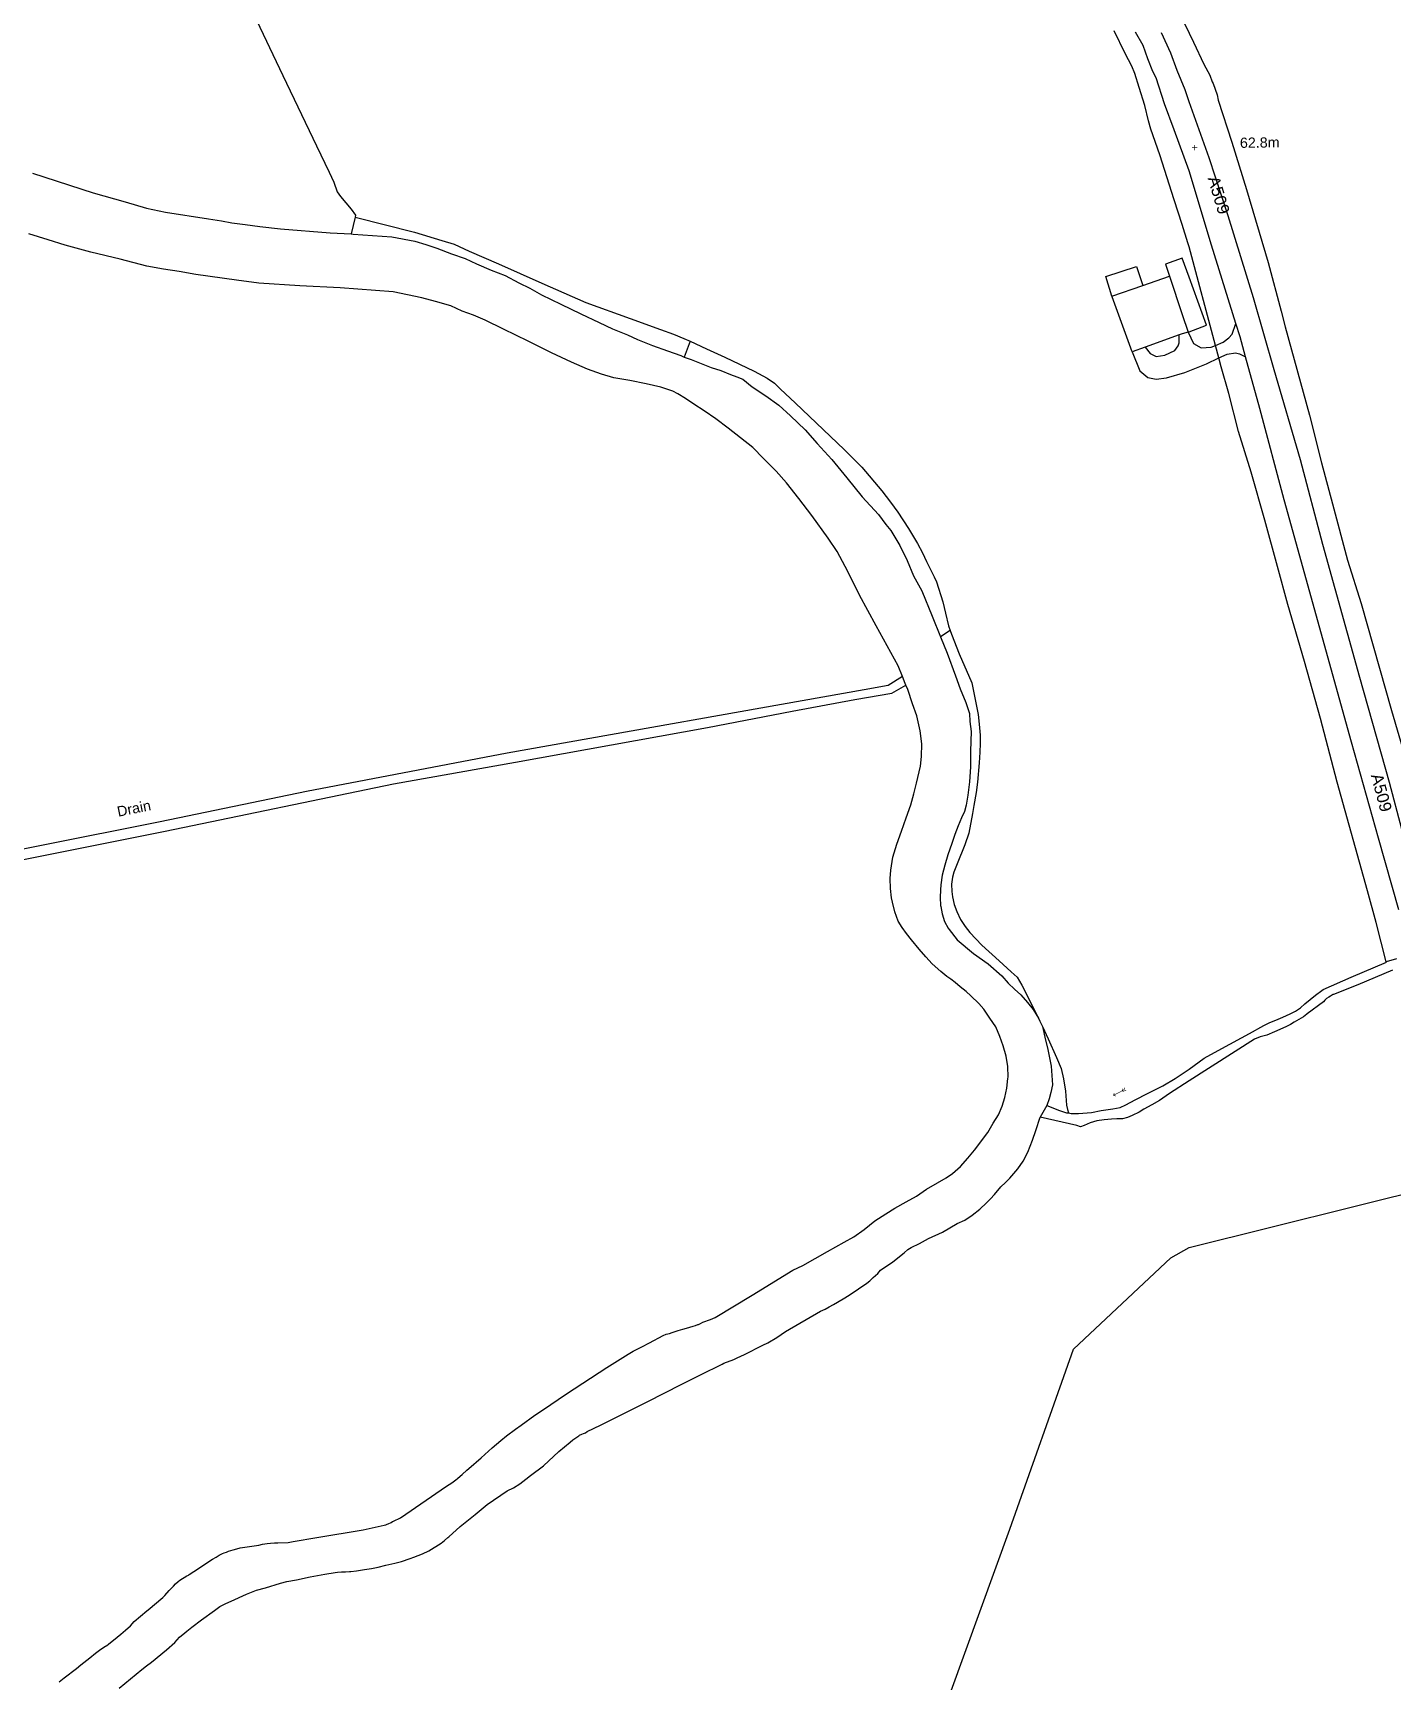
# Model space of a CAD drawing. Header units: millimetres. Extents: x 111502 to 977541, y 8702 to 1044108.
# Drawn here: x 974878.6 to 975277.8, y 477337.9 to 477822.1 of the extents above; entities that cross this region are included whole.
import ezdxf

# ---------------------------------------------------------------- set-up
doc = ezdxf.new("R2010")
doc.units = ezdxf.units.MM
doc.header["$LTSCALE"] = 0.25
doc.layers.add('X HVSS Site Background', color=8, linetype='Continuous')
doc.styles.add('OS Master Map$1$Standard', font='txt')

# ---------------------------------------------------------------- blocks, each defined once
blk = doc.blocks.new('OS Master Map$1$OSS15')
at = {"color": 8, "true_color": 0x707070, "const_width": 0.174, "flags": 128}
for points in [[(-0.775, 0), (0.775, 0)], [(0, -0.775), (0, 0.775)]]:
    blk.add_lwpolyline(points, dxfattribs=at)
blk = doc.blocks.new('OS Master Map$1$OSS6')
at = {"color": 8, "true_color": 0x707070, "const_width": 0.174, "flags": 128}
for points in [[(0.5, 0.5), (0, 0), (0.5, -0.5)], [(0, 0), (3.438, 0)], [(3.35, 0.5), (2.85, 0), (3.35, -0.5)], [(3.938, 0.5), (3.438, 0), (3.938, -0.5)]]:
    blk.add_lwpolyline(points, dxfattribs=at)
blk = doc.blocks.new('OS MAP')
at = {"layer": 'X HVSS Site Background', "flags": 128}
for points in [[(489013.76, 242278.15), (489006.63, 242301.2), (489006.63, 242301.2), (489000, 242323.04), (489000, 242323.04), (488995.64, 242335.08), (488995.64, 242335.08), (488992.8, 242342.67), (488992.8, 242342.67), (488990.3, 242350.27), (488990.3, 242350.27), (488989.4, 242352.17), (488989.4, 242352.17), (488987.9, 242355.87), (488987.9, 242355.87), (488986.5, 242359.77), (488986.5, 242359.77), (488984.3, 242363.77)], [(489007.77, 242271.66), (489000, 242300.64), (489000, 242300.64), (488999.66, 242301.89), (488999.66, 242301.89), (488997.96, 242307.19), (488997.96, 242307.19), (488995.66, 242314.49), (488995.66, 242314.49), (488991.36, 242327.69), (488991.36, 242327.69), (488988.76, 242335.19), (488988.76, 242335.19), (488988.06, 242337.69), (488988.06, 242337.69), (488986.96, 242342.19), (488986.96, 242342.19), (488985.36, 242347.49), (488985.36, 242347.49), (488984.06, 242351.59), (488984.06, 242351.59), (488983.16, 242353.79), (488983.16, 242353.79), (488981.26, 242357.49), (488981.26, 242357.49), (488977.96, 242364.09)], [(488725.16, 242369.34), (488733.86, 242351.04), (488733.86, 242351.04), (488743.76, 242330.34), (488743.76, 242330.34), (488747.4, 242322.6), (488747.4, 242322.6), (488748.76, 242319.64), (488748.76, 242319.64), (488749.78, 242316.79), (488749.78, 242316.79), (488750.8, 242315.5), (488750.8, 242315.5), (488753.9, 242311.7), (488753.9, 242311.7), (488755.2, 242310), (488755.2, 242310), (488755.06, 242309.43)], [(489066.09, 242115.89), (489058.89, 242143.29), (489058.89, 242143.29), (489050.19, 242174.19), (489050.19, 242174.19), (489039.29, 242213.19), (489039.29, 242213.19), (489032.69, 242238.09), (489032.69, 242238.09), (489024.99, 242264.49), (489024.99, 242264.49), (489018.93, 242285.72), (489018.93, 242285.72), (489011.45, 242309.8), (489011.45, 242309.8), (489005.92, 242326.85), (489005.92, 242326.85), (489000, 242343.26), (489000, 242343.26), (488998.8, 242346.77), (488998.8, 242346.77), (488996.5, 242352.47), (488996.5, 242352.47), (488994.6, 242357.57), (488994.6, 242357.57), (488991.9, 242363.57)], [(488998.52, 242366.52), (489000, 242363.43), (489000, 242363.43), (489001.26, 242360.79), (489001.26, 242360.79), (489004.36, 242354.29), (489004.36, 242354.29), (489006.06, 242351.09), (489006.06, 242351.09), (489006.76, 242349.19), (489006.76, 242349.19), (489007.06, 242348.69), (489007.06, 242348.69), (489008.26, 242345.29), (489008.26, 242345.29), (489008.56, 242343.79), (489008.56, 242343.79), (489012.56, 242331.39), (489012.56, 242331.39), (489016.86, 242317.49), (489016.86, 242317.49), (489023.26, 242296.09), (489023.26, 242296.09), (489027.06, 242281.79), (489027.06, 242281.79), (489028.26, 242277.19), (489028.26, 242277.19), (489035.4, 242251.25), (489035.4, 242251.25), (489038.89, 242237.19), (489038.89, 242237.19), (489042.09, 242225.19), (489042.09, 242225.19), (489046.49, 242208.59), (489046.49, 242208.59), (489050.59, 242195.89), (489050.59, 242195.89), (489059.49, 242164.49), (489059.49, 242164.49), (489068.29, 242134.39)], [(488660.26, 242322.28), (488678.08, 242316.51), (488678.08, 242316.51), (488687.48, 242313.87), (488687.48, 242313.87), (488693.75, 242312.06), (488693.75, 242312.06), (488699.36, 242310.9), (488699.36, 242310.9), (488711.96, 242308.94), (488711.96, 242308.94), (488715.86, 242308.34), (488715.86, 242308.34), (488718.86, 242307.74), (488718.86, 242307.74), (488722.76, 242307.24), (488722.76, 242307.24), (488727.06, 242306.64), (488727.06, 242306.64), (488733.16, 242305.94), (488733.16, 242305.94), (488747.73, 242304.79), (488747.73, 242304.79), (488753.87, 242304.45)], [(488915.81, 242174.48), (488914.6, 242177.6), (488914.6, 242177.6), (488908.1, 242189.3), (488908.1, 242189.3), (488903.2, 242198.3), (488903.2, 242198.3), (488899.8, 242205.3), (488899.8, 242205.3), (488896.6, 242211.2), (488896.6, 242211.2), (488894, 242215.1), (488894, 242215.1), (488889.2, 242221.7), (488889.2, 242221.7), (488885.4, 242226.7), (488885.4, 242226.7), (488881.8, 242231.3), (488881.8, 242231.3), (488878.7, 242234.8), (488878.7, 242234.8), (488875, 242238.5), (488875, 242238.5), (488871.9, 242241.7), (488871.9, 242241.7), (488864.6, 242247.4), (488864.6, 242247.4), (488861, 242250.1), (488861, 242250.1), (488857.6, 242252.5), (488857.6, 242252.5), (488854.5, 242254.4), (488854.5, 242254.4), (488852.1, 242256.1), (488852.1, 242256.1), (488849.8, 242257.5), (488849.8, 242257.5), (488848.4, 242258.3), (488848.4, 242258.3), (488844.8, 242259.4), (488844.8, 242259.4), (488840.5, 242260.4), (488840.5, 242260.4), (488835.7, 242261.4), (488835.7, 242261.4), (488831, 242262.2), (488831, 242262.2), (488827.4, 242263.3), (488827.4, 242263.3), (488823.3, 242264.7), (488823.3, 242264.7), (488818.6, 242266.8), (488818.6, 242266.8), (488812.7, 242269.5), (488812.7, 242269.5), (488805.9, 242273), (488805.9, 242273), (488798.6, 242276.5), (488798.6, 242276.5), (488793.3, 242279.1), (488793.3, 242279.1), (488789.8, 242280.6), (488789.8, 242280.6), (488786.5, 242281.8), (488786.5, 242281.8), (488783.2, 242283.3), (488783.2, 242283.3), (488778.7, 242284.6), (488778.7, 242284.6), (488774.7, 242285.7), (488774.7, 242285.7), (488770.4, 242286.6), (488770.4, 242286.6), (488766.2, 242287.4), (488766.2, 242287.4), (488750.68, 242288.65), (488750.68, 242288.65), (488738.8, 242289.17), (488738.8, 242289.17), (488726.76, 242290.04), (488726.76, 242290.04), (488720.26, 242290.84), (488720.26, 242290.84), (488708.26, 242292.54), (488708.26, 242292.54), (488703.36, 242293.44), (488703.36, 242293.44), (488698.76, 242294.14), (488698.76, 242294.14), (488693.86, 242294.94), (488693.86, 242294.94), (488686.06, 242297.04), (488686.06, 242297.04), (488677.46, 242299.14), (488677.46, 242299.14), (488669.86, 242301.14), (488669.86, 242301.14), (488664.86, 242302.74), (488664.86, 242302.74), (488659.26, 242304.44)], [(488755.06, 242309.43), (488753.87, 242304.45)], [(488755.06, 242309.43), (488772.5, 242305), (488772.5, 242305), (488780.5, 242302.5), (488780.5, 242302.5), (488784.1, 242301.5), (488784.1, 242301.5), (488788.6, 242299.4), (488788.6, 242299.4), (488797.2, 242295.7), (488797.2, 242295.7), (488809.9, 242290), (488809.9, 242290), (488822.8, 242284.3), (488822.8, 242284.3), (488835.81, 242279.62), (488835.81, 242279.62), (488844.74, 242276.4), (488844.74, 242276.4), (488848.61, 242275), (488848.61, 242275), (488851.62, 242273.77), (488851.62, 242273.77), (488853.5, 242272.92)], [(488753.87, 242304.45), (488754.53, 242304.42), (488754.53, 242304.42), (488765.8, 242303.63), (488765.8, 242303.63), (488772.6, 242302.3), (488772.6, 242302.3), (488775.8, 242301.4), (488775.8, 242301.4), (488779.1, 242300.3), (488779.1, 242300.3), (488783.4, 242298.6), (488783.4, 242298.6), (488787.4, 242297.2), (488787.4, 242297.2), (488790.7, 242295.7), (488790.7, 242295.7), (488795, 242293.8), (488795, 242293.8), (488799.1, 242292.2), (488799.1, 242292.2), (488803.1, 242290.1), (488803.1, 242290.1), (488806.4, 242288.5), (488806.4, 242288.5), (488809.8, 242286.6), (488809.8, 242286.6), (488815.5, 242283.8), (488815.5, 242283.8), (488821.4, 242281), (488821.4, 242281), (488826.7, 242278.4), (488826.7, 242278.4), (488830.7, 242276.6), (488830.7, 242276.6), (488835.1, 242274.8), (488835.1, 242274.8), (488838, 242273.4), (488838, 242273.4), (488842.4, 242271.7), (488842.4, 242271.7), (488846.8, 242270.1), (488846.8, 242270.1), (488850.7, 242268.7), (488850.7, 242268.7), (488851.7, 242268.3)], [(488975.56, 242291.99), (488984.56, 242294.89)], [(488984.56, 242294.89), (488986.39, 242289.29)], [(488999.76, 242275.59), (489000, 242275.69), (489000, 242275.69), (489005.16, 242277.69), (489005.16, 242277.69), (489000, 242291.78), (489000, 242291.78), (488997.96, 242297.34), (488997.96, 242297.34), (488993.06, 242295.59), (488993.06, 242295.59), (488994.24, 242292.01)], [(488977.34, 242286.15), (488975.56, 242291.99)], [(488986.39, 242289.29), (488994.24, 242292.01)], [(488994.24, 242292.01), (488997.96, 242280.79), (488997.96, 242280.79), (488999.76, 242275.59)], [(488977.34, 242286.15), (488986.39, 242289.29)], [(488983.26, 242269.79), (488977.41, 242285.94), (488977.41, 242285.94), (488977.34, 242286.15)], [(488999.76, 242275.59), (488997.96, 242275.09), (488997.96, 242275.09), (488997.07, 242274.77)], [(488999.76, 242275.59), (489001.28, 242272.3), (489001.28, 242272.3), (489003.56, 242270.98), (489003.56, 242270.98), (489006.52, 242271.24), (489006.52, 242271.24), (489007.77, 242271.66)], [(489007.77, 242271.66), (489010.01, 242272.67), (489010.01, 242272.67), (489011.71, 242273.89), (489011.71, 242273.89), (489012.66, 242275), (489012.66, 242275), (489013.76, 242278.15)], [(489016.6, 242268.38), (489014.99, 242274.19), (489014.99, 242274.19), (489013.76, 242278.15)], [(488853.5, 242272.92), (488851.7, 242268.3)], [(488853.5, 242272.92), (488858.25, 242270.75), (488858.25, 242270.75), (488863.63, 242268.24), (488863.63, 242268.24), (488867.97, 242266.17), (488867.97, 242266.17), (488872.3, 242264.1), (488872.3, 242264.1), (488876.1, 242262.1), (488876.1, 242262.1), (488878.2, 242260.6), (488878.2, 242260.6), (488880.02, 242258.87), (488880.02, 242258.87), (488884.32, 242254.8), (488884.32, 242254.8), (488898.83, 242241.07), (488898.83, 242241.07), (488903.88, 242235.94), (488903.88, 242235.94), (488909.75, 242229.01), (488909.75, 242229.01), (488912.3, 242225.65), (488912.3, 242225.65), (488914.5, 242222.75), (488914.5, 242222.75), (488917.6, 242217.93), (488917.6, 242217.93), (488920.2, 242213.55), (488920.2, 242213.55), (488921.66, 242210.75), (488921.66, 242210.75), (488922.9, 242208.24), (488922.9, 242208.24), (488925.13, 242203.73), (488925.13, 242203.73), (488925.84, 242202.21), (488925.84, 242202.21), (488927.67, 242196.39), (488927.67, 242196.39), (488928.45, 242193.05), (488928.45, 242193.05), (488929.3, 242189.3), (488929.3, 242189.3), (488929.8, 242188)], [(488987.14, 242271.19), (488983.26, 242269.79)], [(488997.07, 242274.77), (488987.14, 242271.19)], [(488987.14, 242271.19), (488988.58, 242269.34), (488988.58, 242269.34), (488990.33, 242268.49), (488990.33, 242268.49), (488992.92, 242268.81), (488992.92, 242268.81), (488995.83, 242270.23), (488995.83, 242270.23), (488996.78, 242271.61), (488996.78, 242271.61), (488997.1, 242272.51), (488997.1, 242272.51), (488997.07, 242274.77)], [(489008.74, 242268.04), (489007.77, 242271.66)], [(488851.7, 242268.3), (488853.8, 242267.6), (488853.8, 242267.6), (488859.6, 242265.2), (488859.6, 242265.2), (488862.5, 242264.3), (488862.5, 242264.3), (488865.3, 242263.2), (488865.3, 242263.2), (488867.2, 242262.5), (488867.2, 242262.5), (488868.9, 242261.8), (488868.9, 242261.8), (488871.7, 242259.5), (488871.7, 242259.5), (488875.7, 242256.9), (488875.7, 242256.9), (488879.5, 242254.2), (488879.5, 242254.2), (488882.9, 242251), (488882.9, 242251), (488887.2, 242246.9), (488887.2, 242246.9), (488890.8, 242242.9), (488890.8, 242242.9), (488895.1, 242238.2), (488895.1, 242238.2), (488899.5, 242232.8), (488899.5, 242232.8), (488904, 242227.2), (488904, 242227.2), (488908.8, 242222), (488908.8, 242222), (488910.9, 242219.1), (488910.9, 242219.1), (488912.4, 242217.3), (488912.4, 242217.3), (488915, 242212.9), (488915, 242212.9), (488917.2, 242208.5), (488917.2, 242208.5), (488919.1, 242204), (488919.1, 242204), (488921.5, 242199.6), (488921.5, 242199.6), (488924.5, 242192.2), (488924.5, 242192.2), (488927, 242186.1)], [(488983.26, 242269.79), (488985.57, 242264.2), (488985.57, 242264.2), (488987.89, 242262.24), (488987.89, 242262.24), (488990.33, 242261.77), (488990.33, 242261.77), (488993.4, 242262.19), (488993.4, 242262.19), (488998.79, 242263.73), (488998.79, 242263.73), (489005.15, 242266.32), (489005.15, 242266.32), (489008.74, 242268.04)], [(489008.74, 242268.04), (489011.18, 242269.12), (489011.18, 242269.12), (489013.61, 242269.49), (489013.61, 242269.49), (489014.83, 242269.28), (489014.83, 242269.28), (489016.6, 242268.38)], [(489057.93, 242090.63), (489054.95, 242102.16), (489054.95, 242102.16), (489052.45, 242111.46), (489052.45, 242111.46), (489043.45, 242143.36), (489043.45, 242143.36), (489038.55, 242162.06), (489038.55, 242162.06), (489033.85, 242178.86), (489033.85, 242178.86), (489029.05, 242195.56), (489029.05, 242195.56), (489025.95, 242206.76), (489025.95, 242206.76), (489022.25, 242220.36), (489022.25, 242220.36), (489018.25, 242234.46), (489018.25, 242234.46), (489014.55, 242246.46), (489014.55, 242246.46), (489011.65, 242257.63), (489011.65, 242257.63), (489009.45, 242265.38), (489009.45, 242265.38), (489008.74, 242268.04)], [(489061.56, 242105.93), (489055.65, 242126.95), (489055.65, 242126.95), (489047.69, 242155.19), (489047.69, 242155.19), (489027.89, 242226.39), (489027.89, 242226.39), (489020.79, 242253.19), (489020.79, 242253.19), (489016.6, 242268.38)], [(488929.8, 242188), (488927, 242186.1)], [(488929.8, 242188), (488930.2, 242186.9), (488930.2, 242186.9), (488932.5, 242181.1), (488932.5, 242181.1), (488936.2, 242172.6), (488936.2, 242172.6), (488938.05, 242163.27), (488938.05, 242163.27), (488938.32, 242160.43), (488938.32, 242160.43), (488938.64, 242157.17), (488938.64, 242157.17), (488938.6, 242154.74), (488938.6, 242154.74), (488938.54, 242152.22), (488938.54, 242152.22), (488938.36, 242149.09), (488938.36, 242149.09), (488937.87, 242143.44), (488937.87, 242143.44), (488937.47, 242140.41), (488937.47, 242140.41), (488936.82, 242136.55), (488936.82, 242136.55), (488936.4, 242134.16), (488936.4, 242134.16), (488935.3, 242128.43), (488935.3, 242128.43), (488934.11, 242124.97), (488934.11, 242124.97), (488931.9, 242119.4), (488931.9, 242119.4), (488930.9, 242117), (488930.9, 242117), (488930.5, 242115.5), (488930.5, 242115.5), (488930.2, 242113.4), (488930.2, 242113.4), (488930.3, 242111.3), (488930.3, 242111.3), (488930.5, 242109.7), (488930.5, 242109.7), (488931, 242107.5), (488931, 242107.5), (488931.8, 242105.4), (488931.8, 242105.4), (488932.9, 242103.1), (488932.9, 242103.1), (488934.2, 242101), (488934.2, 242101), (488935.6, 242099.2), (488935.6, 242099.2), (488939.1, 242095.5), (488939.1, 242095.5), (488944.2, 242090.9), (488944.2, 242090.9), (488947.7, 242087.7), (488947.7, 242087.7), (488949.5, 242086.1), (488949.5, 242086.1), (488950.9, 242083.8), (488950.9, 242083.8), (488953.1, 242079.4), (488953.1, 242079.4), (488954.4, 242076.7), (488954.4, 242076.7), (488955.77, 242074.04)], [(488927, 242186.1), (488928.9, 242181.3), (488928.9, 242181.3), (488931.4, 242174.6), (488931.4, 242174.6), (488932.8, 242170.8), (488932.8, 242170.8), (488934.4, 242166.8), (488934.4, 242166.8), (488935.5, 242163.6), (488935.5, 242163.6), (488935.6, 242161.2), (488935.6, 242161.2), (488936, 242158.3), (488936, 242158.3), (488935.8, 242152.5), (488935.8, 242152.5), (488935.8, 242147.9), (488935.8, 242147.9), (488935.5, 242143.5), (488935.5, 242143.5), (488935, 242139.6), (488935, 242139.6), (488934.5, 242136.6), (488934.5, 242136.6), (488934, 242134.8), (488934, 242134.8), (488933.2, 242132.9), (488933.2, 242132.9), (488932.2, 242130.6), (488932.2, 242130.6), (488931.2, 242128), (488931.2, 242128), (488930.3, 242125.4), (488930.3, 242125.4), (488929.1, 242122.1), (488929.1, 242122.1), (488928.3, 242119), (488928.3, 242119), (488927.5, 242116.1), (488927.5, 242116.1), (488927.1, 242113.2), (488927.1, 242113.2), (488927, 242111.8), (488927, 242111.8), (488926.9, 242109.5), (488926.9, 242109.5), (488927, 242107.2), (488927, 242107.2), (488927.1, 242106.9), (488927.1, 242106.9), (488927.5, 242104.7), (488927.5, 242104.7), (488928.2, 242102.5), (488928.2, 242102.5), (488929.2, 242100.5), (488929.2, 242100.5), (488929.5, 242100.1), (488929.5, 242100.1), (488931.9, 242097.1), (488931.9, 242097.1), (488936.7, 242093.1), (488936.7, 242093.1), (488941, 242090), (488941, 242090), (488945, 242086.5), (488945, 242086.5), (488946.9, 242084.4), (488946.9, 242084.4), (488948.7, 242082.6), (488948.7, 242082.6), (488950.6, 242080.9), (488950.6, 242080.9), (488952.5, 242078.7), (488952.5, 242078.7), (488954.2, 242076.6), (488954.2, 242076.6), (488955.77, 242074.04)], [(488915.81, 242174.48), (488911.6, 242171.8), (488911.6, 242171.8), (488904.6, 242170.5), (488904.6, 242170.5), (488799.7, 242151.9), (488799.7, 242151.9), (488740.8, 242140.7), (488740.8, 242140.7), (488697.84, 242131.71), (488697.84, 242131.71), (488593.66, 242110.94)], [(488605.26, 242110.24), (488699.31, 242129.02), (488699.31, 242129.02), (488766.3, 242142.9), (488766.3, 242142.9), (488802.2, 242149.3), (488802.2, 242149.3), (488858.6, 242159.5), (488858.6, 242159.5), (488883.4, 242164.3), (488883.4, 242164.3), (488901.8, 242167.7), (488901.8, 242167.7), (488912.7, 242169.5), (488912.7, 242169.5), (488916.82, 242171.9)], [(488916.82, 242171.9), (488916.6, 242172.4), (488916.6, 242172.4), (488915.81, 242174.48)], [(488668.1, 241879.1), (488669.6, 241880.3), (488669.6, 241880.3), (488673.2, 241883), (488673.2, 241883), (488674.5, 241884.1), (488674.5, 241884.1), (488677.1, 241886.2), (488677.1, 241886.2), (488678.8, 241887.5), (488678.8, 241887.5), (488680, 241888.4), (488680, 241888.4), (488681.3, 241889.3), (488681.3, 241889.3), (488682.4, 241890), (488682.4, 241890), (488682.6, 241890.2), (488682.6, 241890.2), (488685.2, 241892.2), (488685.2, 241892.2), (488686.2, 241893.1), (488686.2, 241893.1), (488687.6, 241894.3), (488687.6, 241894.3), (488689.1, 241895.6), (488689.1, 241895.6), (488690.2, 241896.8), (488690.2, 241896.8), (488693.9, 241900), (488693.9, 241900), (488694.3, 241900.3), (488694.3, 241900.3), (488698.6, 241903.9), (488698.6, 241903.9), (488699.2, 241904.5), (488699.2, 241904.5), (488700.4, 241905.9), (488700.4, 241905.9), (488701.7, 241907.2), (488701.7, 241907.2), (488702.3, 241907.9), (488702.3, 241907.9), (488703.1, 241908.6), (488703.1, 241908.6), (488703.6, 241909), (488703.6, 241909), (488705.6, 241910.2), (488705.6, 241910.2), (488706.1, 241910.4), (488706.1, 241910.4), (488706.3, 241910.6), (488706.3, 241910.6), (488709.1, 241912.4), (488709.1, 241912.4), (488712.4, 241914.6), (488712.4, 241914.6), (488713.2, 241915.1), (488713.2, 241915.1), (488714.2, 241915.7), (488714.2, 241915.7), (488715.1, 241916.3), (488715.1, 241916.3), (488716.1, 241916.8), (488716.1, 241916.8), (488716.6, 241917), (488716.6, 241917), (488717.3, 241917.2), (488717.3, 241917.2), (488717.9, 241917.5), (488717.9, 241917.5), (488718.6, 241917.7), (488718.6, 241917.7), (488719.2, 241917.9), (488719.2, 241917.9), (488720.3, 241918.2), (488720.3, 241918.2), (488721.3, 241918.5), (488721.3, 241918.5), (488726.8, 241919.3), (488726.8, 241919.3), (488727.9, 241919.5), (488727.9, 241919.5), (488729.2, 241919.7), (488729.2, 241919.7), (488730.2, 241919.8), (488730.2, 241919.8), (488731.4, 241919.9), (488731.4, 241919.9), (488732.4, 241919.9), (488732.4, 241919.9), (488735.4, 241920), (488735.4, 241920), (488736.9, 241920.3), (488736.9, 241920.3), (488743.8, 241921.5), (488743.8, 241921.5), (488757.4, 241923.8), (488757.4, 241923.8), (488763.6, 241925.1), (488763.6, 241925.1), (488764.1, 241925.2), (488764.1, 241925.2), (488764.5, 241925.4), (488764.5, 241925.4), (488764.8, 241925.5), (488764.8, 241925.5), (488765.6, 241925.9), (488765.6, 241925.9), (488766, 241926.2), (488766, 241926.2), (488766.3, 241926.3), (488766.3, 241926.3), (488768.4, 241927.3), (488768.4, 241927.3), (488781.9, 241936.6), (488781.9, 241936.6), (488783.5, 241937.6), (488783.5, 241937.6), (488785, 241938.7), (488785, 241938.7), (488785.2, 241938.9), (488785.2, 241938.9), (488786.5, 241940), (488786.5, 241940), (488787.9, 241941.3), (488787.9, 241941.3), (488788.5, 241941.8), (488788.5, 241941.8), (488792.1, 241944.9), (488792.1, 241944.9), (488795.3, 241947.8), (488795.3, 241947.8), (488797.9, 241950), (488797.9, 241950), (488799.5, 241951.4), (488799.5, 241951.4), (488802.2, 241953.3), (488802.2, 241953.3), (488803.8, 241954.5), (488803.8, 241954.5), (488807.8, 241957.4), (488807.8, 241957.4), (488810.1, 241958.9), (488810.1, 241958.9), (488817.1, 241963.7), (488817.1, 241963.7), (488829, 241971.4), (488829, 241971.4), (488832.9, 241973.9), (488832.9, 241973.9), (488835.3, 241975.4), (488835.3, 241975.4), (488836.7, 241976.2), (488836.7, 241976.2), (488839.3, 241977.5), (488839.3, 241977.5), (488841.5, 241978.7), (488841.5, 241978.7), (488845.5, 241980.8), (488845.5, 241980.8), (488846.4, 241981.2), (488846.4, 241981.2), (488847.4, 241981.4), (488847.4, 241981.4), (488848.2, 241981.7), (488848.2, 241981.7), (488848.5, 241981.8), (488848.5, 241981.8), (488849.9, 241982.3), (488849.9, 241982.3), (488851.3, 241982.7), (488851.3, 241982.7), (488852.4, 241983), (488852.4, 241983), (488854.3, 241983.6), (488854.3, 241983.6), (488855, 241983.8), (488855, 241983.8), (488855.7, 241984.1), (488855.7, 241984.1), (488855.9, 241984.1), (488855.9, 241984.1), (488856.5, 241984.4), (488856.5, 241984.4), (488857.2, 241984.8), (488857.2, 241984.8), (488859.4, 241985.5), (488859.4, 241985.5), (488860.8, 241986.1), (488860.8, 241986.1), (488871.7, 241992.7), (488871.7, 241992.7), (488883.6, 242000), (488883.6, 242000), (488886.6, 242001.4), (488886.6, 242001.4), (488893.8, 242005.5), (488893.8, 242005.5), (488898.7, 242008.3), (488898.7, 242008.3), (488901.5, 242009.8), (488901.5, 242009.8), (488904.6, 242012), (488904.6, 242012), (488907.7, 242014.5), (488907.7, 242014.5), (488910.9, 242016.6), (488910.9, 242016.6), (488913.6, 242018.3), (488913.6, 242018.3), (488916.9, 242020.1), (488916.9, 242020.1), (488919.9, 242021.8), (488919.9, 242021.8), (488922.9, 242023.8), (488922.9, 242023.8), (488926.1, 242025.7), (488926.1, 242025.7), (488928.7, 242027.2), (488928.7, 242027.2), (488930.5, 242028.4), (488930.5, 242028.4), (488932.9, 242030.5), (488932.9, 242030.5), (488935, 242032.9), (488935, 242032.9), (488937, 242035.3), (488937, 242035.3), (488940.9, 242040.5), (488940.9, 242040.5), (488942.5, 242043.2), (488942.5, 242043.2), (488944, 242045.7), (488944, 242045.7), (488945.1, 242048.2), (488945.1, 242048.2), (488945.9, 242050.8), (488945.9, 242050.8), (488946.5, 242053.5), (488946.5, 242053.5), (488946.8, 242056.3), (488946.8, 242056.3), (488946.9, 242056.7), (488946.9, 242056.7), (488946.8, 242059.9), (488946.8, 242059.9), (488946.3, 242062.9), (488946.3, 242062.9), (488945.4, 242065.9), (488945.4, 242065.9), (488944.4, 242068.7), (488944.4, 242068.7), (488943.2, 242071.5), (488943.2, 242071.5), (488941.5, 242074.1), (488941.5, 242074.1), (488939.7, 242076.7), (488939.7, 242076.7), (488938.2, 242078.4), (488938.2, 242078.4), (488935.9, 242080.6), (488935.9, 242080.6), (488934.5, 242081.9), (488934.5, 242081.9), (488932.8, 242083.3), (488932.8, 242083.3), (488931.3, 242084.5), (488931.3, 242084.5), (488930, 242085.5), (488930, 242085.5), (488928.8, 242086.3), (488928.8, 242086.3), (488927.1, 242087.8), (488927.1, 242087.8), (488924.5, 242090), (488924.5, 242090), (488922.7, 242092.1), (488922.7, 242092.1), (488920.7, 242094.3), (488920.7, 242094.3), (488918.5, 242097.1), (488918.5, 242097.1), (488917, 242098.9), (488917, 242098.9), (488915.7, 242100.7), (488915.7, 242100.7), (488914.6, 242102.6), (488914.6, 242102.6), (488913.6, 242105.3), (488913.6, 242105.3), (488912.9, 242108.1), (488912.9, 242108.1), (488912.6, 242109.4), (488912.6, 242109.4), (488912.3, 242112.2), (488912.3, 242112.2), (488912.2, 242115.1), (488912.2, 242115.1), (488912.4, 242117.5), (488912.4, 242117.5), (488913, 242121.4), (488913, 242121.4), (488914.2, 242125.2), (488914.2, 242125.2), (488915.5, 242129), (488915.5, 242129), (488916.9, 242132.9), (488916.9, 242132.9), (488918.3, 242136.7), (488918.3, 242136.7), (488919.2, 242140), (488919.2, 242140), (488919.9, 242143.1), (488919.9, 242143.1), (488921.1, 242148.1), (488921.1, 242148.1), (488921.4, 242150.9), (488921.4, 242150.9), (488921.5, 242154.7), (488921.5, 242154.7), (488921, 242158.5), (488921, 242158.5), (488920, 242162.9), (488920, 242162.9), (488918.8, 242166.4), (488918.8, 242166.4), (488917.4, 242170.6), (488917.4, 242170.6), (488916.82, 242171.9)], [(489060.9, 242091.5), (489057.93, 242090.63)], [(489059.71, 242088.19), (489049.6, 242083.9), (489049.6, 242083.9), (489042.4, 242081), (489042.4, 242081), (489042.2, 242081), (489042.2, 242081), (489042.1, 242080.9), (489042.1, 242080.9), (489041.5, 242080.5), (489041.5, 242080.5), (489041, 242080.2), (489041, 242080.2), (489040.4, 242079.8), (489040.4, 242079.8), (489039.9, 242079.4), (489039.9, 242079.4), (489039.5, 242078.9), (489039.5, 242078.9), (489034.7, 242075.3), (489034.7, 242075.3), (489034.6, 242075.2), (489034.6, 242075.2), (489033.6, 242074.5), (489033.6, 242074.5), (489030.9, 242072.9), (489030.9, 242072.9), (489029.8, 242072.2), (489029.8, 242072.2), (489028.4, 242071.5), (489028.4, 242071.5), (489025.1, 242070.1), (489025.1, 242070.1), (489022.8, 242069.1), (489022.8, 242069.1), (489020.9, 242068.6), (489020.9, 242068.6), (489019.2, 242067.9), (489019.2, 242067.9), (489000, 242055.7), (489000, 242055.7), (488994.2, 242051.9), (488994.2, 242051.9), (488991.3, 242049.9), (488991.3, 242049.9), (488989.1, 242048.6), (488989.1, 242048.6), (488986.7, 242047.3), (488986.7, 242047.3), (488985.3, 242046.5), (488985.3, 242046.5), (488983.3, 242045.5), (488983.3, 242045.5), (488981.9, 242044.9), (488981.9, 242044.9), (488980.4, 242044.5), (488980.4, 242044.5), (488978.8, 242044.5), (488978.8, 242044.5), (488977.2, 242044.4), (488977.2, 242044.4), (488975.1, 242044.2), (488975.1, 242044.2), (488972.9, 242043.9), (488972.9, 242043.9), (488970.9, 242043.3), (488970.9, 242043.3), (488969.2, 242042.5), (488969.2, 242042.5), (488968.1, 242042.1), (488968.1, 242042.1), (488967, 242042.5), (488967, 242042.5), (488956.3, 242045)], [(488964.54, 242046.22), (488965.4, 242046.1), (488965.4, 242046.1), (488967.5, 242046.1), (488967.5, 242046.1), (488971.3, 242046.4), (488971.3, 242046.4), (488974.2, 242046.9), (488974.2, 242046.9), (488977.6, 242047.4), (488977.6, 242047.4), (488979.8, 242047.8), (488979.8, 242047.8), (488981.4, 242048.6), (488981.4, 242048.6), (488984.2, 242050.1), (488984.2, 242050.1), (488987.8, 242051.9), (488987.8, 242051.9), (488992.3, 242054.2), (488992.3, 242054.2), (488995.9, 242056.3), (488995.9, 242056.3), (489000, 242059.1), (489000, 242059.1), (489004.4, 242062.3), (489004.4, 242062.3), (489009.6, 242065.2), (489009.6, 242065.2), (489017.7, 242069.6), (489017.7, 242069.6), (489022, 242071.9), (489022, 242071.9), (489023.7, 242072.8), (489023.7, 242072.8), (489025.5, 242073.5), (489025.5, 242073.5), (489027.5, 242074.4), (489027.5, 242074.4), (489029.7, 242075.3), (489029.7, 242075.3), (489031.3, 242076.1), (489031.3, 242076.1), (489032.7, 242077.1), (489032.7, 242077.1), (489034, 242078.3), (489034, 242078.3), (489037.1, 242080.8), (489037.1, 242080.8), (489039, 242082.2), (489039, 242082.2), (489039.4, 242082.5), (489039.4, 242082.5), (489047.6, 242086.1), (489047.6, 242086.1), (489057.95, 242090.54), (489057.95, 242090.54), (489057.93, 242090.63)], [(488955.77, 242074.04), (488956.2, 242073.2), (488956.2, 242073.2), (488956.91, 242071.65)], [(488956.91, 242071.65), (488958.6, 242068), (488958.6, 242068), (488961.1, 242062.5), (488961.1, 242062.5), (488962.4, 242059.3), (488962.4, 242059.3), (488963.1, 242056.2), (488963.1, 242056.2), (488963.7, 242052.6), (488963.7, 242052.6), (488963.9, 242049.9), (488963.9, 242049.9), (488964, 242048.5), (488964, 242048.5), (488964.3, 242047.2), (488964.3, 242047.2), (488964.54, 242046.22)], [(488956.91, 242071.65), (488957.6, 242068.5), (488957.6, 242068.5), (488958.5, 242064.9), (488958.5, 242064.9), (488959.5, 242060), (488959.5, 242060), (488959.9, 242054.5), (488959.9, 242054.5), (488959.4, 242052.2), (488959.4, 242052.2), (488958.9, 242050.4), (488958.9, 242050.4), (488958.2, 242048.4)], [(488958.2, 242048.4), (488956.3, 242045)], [(488958.2, 242048.4), (488961.9, 242046.9), (488961.9, 242046.9), (488964, 242046.3), (488964, 242046.3), (488964.54, 242046.22)], [(488685.8, 241877.2), (488692.4, 241882.7), (488692.4, 241882.7), (488693.8, 241883.8), (488693.8, 241883.8), (488695.3, 241884.9), (488695.3, 241884.9), (488699.7, 241888.5), (488699.7, 241888.5), (488702.1, 241890.7), (488702.1, 241890.7), (488703.5, 241892.2), (488703.5, 241892.2), (488705, 241893.5), (488705, 241893.5), (488705.6, 241894), (488705.6, 241894), (488707.1, 241895.2), (488707.1, 241895.2), (488709.9, 241897.3), (488709.9, 241897.3), (488713.8, 241900.1), (488713.8, 241900.1), (488715.3, 241901.2), (488715.3, 241901.2), (488717.1, 241902.1), (488717.1, 241902.1), (488718.7, 241902.8), (488718.7, 241902.8), (488723.2, 241904.9), (488723.2, 241904.9), (488726.1, 241906), (488726.1, 241906), (488728.7, 241906.7), (488728.7, 241906.7), (488733.1, 241908.1), (488733.1, 241908.1), (488735, 241908.6), (488735, 241908.6), (488737.8, 241909.1), (488737.8, 241909.1), (488741.9, 241909.9), (488741.9, 241909.9), (488746.2, 241910.7), (488746.2, 241910.7), (488749.2, 241911.2), (488749.2, 241911.2), (488749.9, 241911.3), (488749.9, 241911.3), (488751.1, 241911.4), (488751.1, 241911.4), (488752.2, 241911.4), (488752.2, 241911.4), (488753.4, 241911.5), (488753.4, 241911.5), (488753.8, 241911.5), (488753.8, 241911.5), (488755.5, 241911.7), (488755.5, 241911.7), (488757.8, 241912.1), (488757.8, 241912.1), (488759.9, 241912.4), (488759.9, 241912.4), (488761.8, 241912.8), (488761.8, 241912.8), (488764.1, 241913.4), (488764.1, 241913.4), (488766.7, 241914), (488766.7, 241914), (488768.7, 241914.5), (488768.7, 241914.5), (488771.2, 241915.3), (488771.2, 241915.3), (488772.3, 241915.7), (488772.3, 241915.7), (488774.8, 241916.7), (488774.8, 241916.7), (488776.7, 241917.6), (488776.7, 241917.6), (488780.3, 241919.8), (488780.3, 241919.8), (488781.3, 241920.6), (488781.3, 241920.6), (488782.3, 241921.5), (488782.3, 241921.5), (488782.6, 241921.7), (488782.6, 241921.7), (488785.9, 241924.7), (488785.9, 241924.7), (488790.3, 241928.3), (488790.3, 241928.3), (488793.8, 241931.2), (488793.8, 241931.2), (488799.7, 241935.2), (488799.7, 241935.2), (488801.6, 241936.1), (488801.6, 241936.1), (488803.4, 241937.3), (488803.4, 241937.3), (488805.2, 241938.6), (488805.2, 241938.6), (488806.6, 241939.7), (488806.6, 241939.7), (488810.4, 241942.6), (488810.4, 241942.6), (488814.9, 241946.8), (488814.9, 241946.8), (488818.2, 241949.5), (488818.2, 241949.5), (488819, 241950.2), (488819, 241950.2), (488820.8, 241951.4), (488820.8, 241951.4), (488821, 241951.6), (488821, 241951.6), (488821.6, 241951.9), (488821.6, 241951.9), (488822.1, 241952.1), (488822.1, 241952.1), (488822.7, 241952.3), (488822.7, 241952.3), (488823.2, 241952.6), (488823.2, 241952.6), (488827.1, 241954.5), (488827.1, 241954.5), (488840.8, 241961.4), (488840.8, 241961.4), (488851, 241966.5), (488851, 241966.5), (488856.5, 241969.3), (488856.5, 241969.3), (488862.9, 241972.4), (488862.9, 241972.4), (488863.4, 241972.7), (488863.4, 241972.7), (488866.3, 241973.8), (488866.3, 241973.8), (488867.3, 241974.3), (488867.3, 241974.3), (488869.4, 241975.3), (488869.4, 241975.3), (488874.8, 241978), (488874.8, 241978), (488876.3, 241978.7), (488876.3, 241978.7), (488878.9, 241980.3), (488878.9, 241980.3), (488881.5, 241982), (488881.5, 241982), (488891.7, 241988), (488891.7, 241988), (488893.1, 241988.6), (488893.1, 241988.6), (488894.3, 241989.3), (488894.3, 241989.3), (488895.6, 241990), (488895.6, 241990), (488898.4, 241991.6), (488898.4, 241991.6), (488900.2, 241992.7), (488900.2, 241992.7), (488902.9, 241994.6), (488902.9, 241994.6), (488905.4, 241996.2), (488905.4, 241996.2), (488906.2, 241996.9), (488906.2, 241996.9), (488907.2, 241997.9), (488907.2, 241997.9), (488908.6, 241999.1), (488908.6, 241999.1), (488909.4, 242000), (488909.4, 242000), (488913, 242002.5), (488913, 242002.5), (488916.3, 242005.1), (488916.3, 242005.1), (488917.4, 242006.1), (488917.4, 242006.1), (488918.4, 242006.7), (488918.4, 242006.7), (488920.8, 242007.9), (488920.8, 242007.9), (488923.5, 242009.3), (488923.5, 242009.3), (488927.6, 242011.2), (488927.6, 242011.2), (488931.9, 242013.7), (488931.9, 242013.7), (488934.1, 242014.7), (488934.1, 242014.7), (488936.3, 242016.2), (488936.3, 242016.2), (488938.5, 242018), (488938.5, 242018), (488940.5, 242019.79), (488940.5, 242019.79), (488941.63, 242021.03), (488941.63, 242021.03), (488942.8, 242022.3), (488942.8, 242022.3), (488944.7, 242024.5), (488944.7, 242024.5), (488946.1, 242025.8), (488946.1, 242025.8), (488947.4, 242027.1), (488947.4, 242027.1), (488949.7, 242029.8), (488949.7, 242029.8), (488951.3, 242032.1), (488951.3, 242032.1), (488952.6, 242034.7), (488952.6, 242034.7), (488954, 242038.2), (488954, 242038.2), (488955, 242041.1), (488955, 242041.1), (488956.3, 242045)], [(488836.6, 241629.2), (488900.5, 241790), (488900.5, 241790), (488905.4, 241803.3), (488905.4, 241803.3), (488907.98, 241810.06), (488907.98, 241810.06), (488921.3, 241852.22), (488921.3, 241852.22), (488947.36, 241923.93), (488947.36, 241923.93), (488966.02, 241976.84), (488966.02, 241976.84), (488994.64, 242003.71), (488994.64, 242003.71), (489000, 242006.7), (489000, 242006.7), (489072.37, 242024.68)]]:
    blk.add_lwpolyline(points, dxfattribs=at)
at = {"layer": 'X HVSS Site Background'}
blk.add_blockref('OS Master Map$1$OSS15', (489001.66, 242329.79), dxfattribs=at)
at = {"layer": 'X HVSS Site Background', "rotation": 27.60000000000001}
blk.add_blockref('OS Master Map$1$OSS6', (488977.8, 242051.4), dxfattribs=at)
at = {"layer": 'X HVSS Site Background', "style": 'OS Master Map$1$Standard'}
for s, insert, char_height, attachment_point, rotation in [('{\\farial|b0|i0|c0|p34;62.8m}', (489014.95, 242329.69), 3, 7, 0.8), ('{\\farial|b0|i0|c0|p34;A509}', (489007.07, 242321.33), 3.5, 4, 286.7), ('{\\farial|b0|i0|c0|p34;A509}', (489053.32, 242145.39), 3.5, 7, 284.8), ('{\\farial|b0|i0|c0|p34;Drain}', (488685.5, 242133.18), 3, 7, 11.5)]:
    blk.add_mtext(s, dxfattribs=dict(at, insert=insert, char_height=char_height, attachment_point=attachment_point, rotation=rotation))

msp = doc.modelspace()

# ---------------------------------------------------------------- block references
at = {"lineweight": 0}
msp.add_blockref('OS MAP', (486218.2, 235458.61), dxfattribs=at)

doc.saveas('drawing.dxf')
